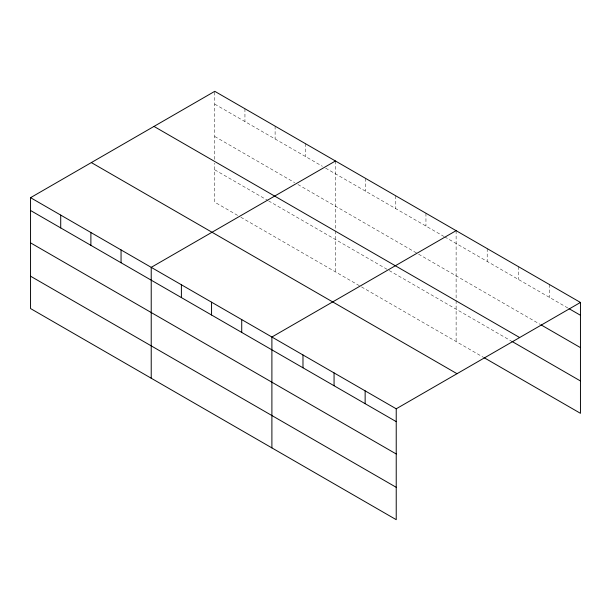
<?xml version="1.0" encoding="UTF-8"?>
<svg xmlns="http://www.w3.org/2000/svg" width="611" height="611" viewBox="0 0 611 611"><rect width="100%" height="100%" fill="white"/><g stroke="black" fill="none" stroke-linecap="round" stroke-linejoin="round"><path stroke-width="0.46" stroke-dasharray="3.06 2.29" d="M214.774 159.364L214.774 91.322M214.774 104.145L322.402 166.284M325.663 168.162L443.892 236.426M444.709 236.892L568.184 308.181M214.774 136.505L294.678 182.636M297.939 184.514L417.802 253.718M418.611 254.191L540.368 324.487M214.774 169.843L267.771 200.439M268.588 200.912L388.443 270.108M389.26 270.581L510.926 340.823M237.603 215.377L214.774 202.195L214.774 163.175M240.864 217.264L360.727 286.46M361.536 286.933L483.11 357.122M549.365 284.497L549.365 297.32M518.288 266.549L518.288 279.372M487.204 248.608L487.204 261.432M456.119 230.66L456.119 299.657M456.119 300.604L456.119 341.541M425.951 213.239L425.951 226.07M395.783 195.826L395.783 208.649M365.615 178.404L365.615 191.235M335.447 160.991L335.447 229.988M335.447 230.935L335.447 271.864M305.279 143.57L305.279 156.393M275.11 126.156L275.11 138.98M244.942 108.735L244.942 121.558"/><path stroke-width="0.92" d="M396.226 453.981L396.226 408.805L30.55 197.681L30.55 308.555L396.226 519.678L396.226 453.981L30.55 242.865M483.927 357.595L580.45 413.319L580.45 302.445L214.774 91.322L30.55 197.681M335.447 160.991L151.222 267.351L151.222 378.232M456.119 230.66L271.895 337.02L271.895 447.901M396.226 408.805L580.45 302.445M569.001 308.654L580.45 315.268M541.186 324.953L580.45 347.621M153.98 126.416L519.655 337.539M511.743 341.289L580.45 380.959M91.344 162.579L457.02 373.703M30.55 210.505L396.226 421.628M30.55 276.203L396.226 487.318M365.141 390.857L365.141 403.68M334.064 372.909L334.064 385.732M302.98 354.968L302.98 367.791M241.727 319.606L241.727 332.43M211.559 302.185L211.559 315.009M181.391 284.772L181.391 297.595M121.054 249.93L121.054 262.761M90.886 232.516L90.886 245.339M60.718 215.095L60.718 227.926"/></g></svg>
